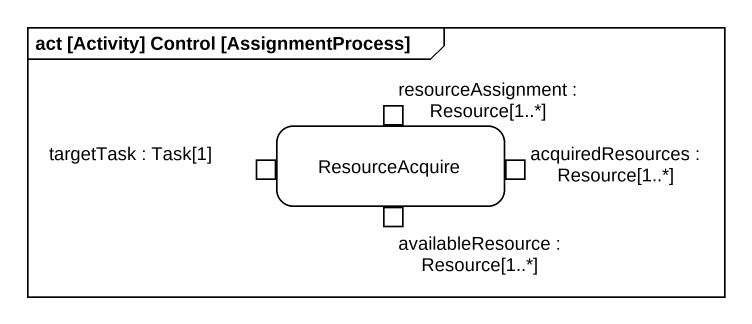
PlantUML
@startuml
mainframe act [Activity] Control [AssignmentProcess]
hide empty description
state ResourceAcquire #FFFFFF {
  state "resourceAssignment : Resource[1..*]" as resourceAssignment_Resource <<inputPin>>
  state "targetTask : Task[1]" as targetTask_Task_1 <<inputPin>>
  state "acquiredResources : Resource[1..*]" as acquiredResources_Resource_1 <<outputPin>>
  state "availableResource : Resource[1..*]" as availableResource_Resource_1 <<inputPin>>
}
@enduml
